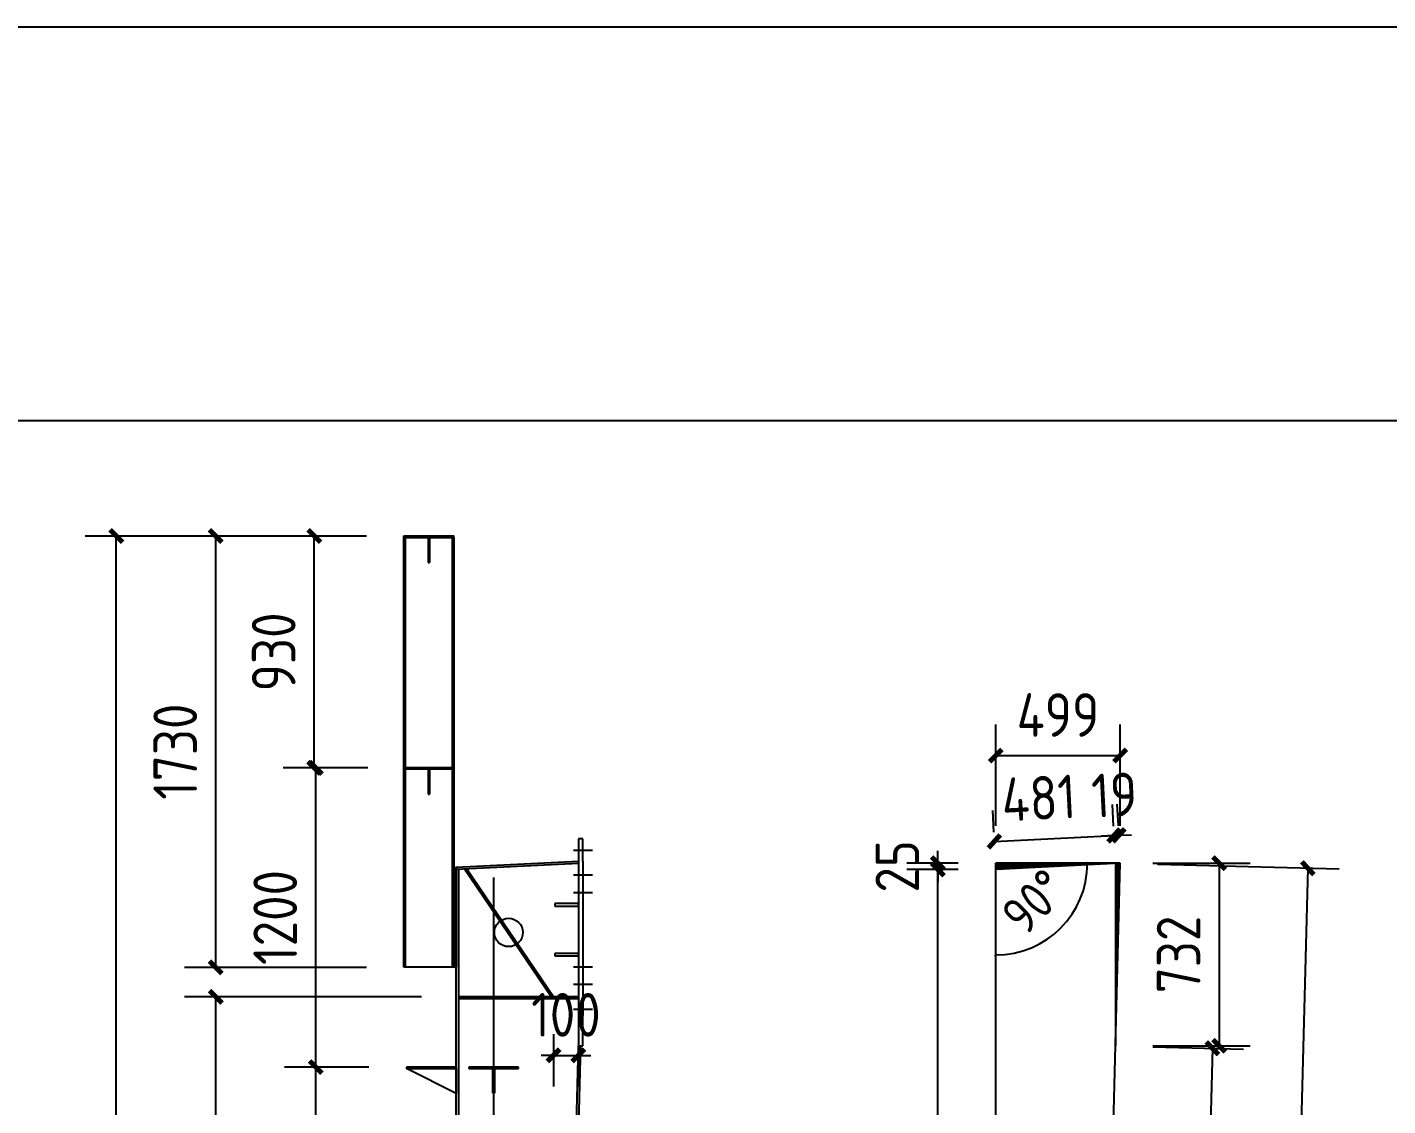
# Model space of a CAD drawing. Extents: x 102162 to 621267, y -39398 to 328893.
# Drawn here: x 295372 to 306285, y 312105 to 320757 of the extents above; entities that cross this region are included whole.
import ezdxf

# ---------------------------------------------------------------- set-up
doc = ezdxf.new("R2010")
doc.units = 0
doc.header["$LTSCALE"] = 1000
doc.header["$MEASUREMENT"] = 0
doc.linetypes.add('DOTE', pattern=[2.42, 2, -0.2, 0.02, -0.2])
doc.layers.add('DOTE', color=1, linetype='Continuous')
doc.styles.get("Standard").update_dxf_attribs({"font": 'gbenor.shx', "bigfont": 'gbcbig.shx'})
doc.dimstyles.get("Standard").update_dxf_attribs({"dimscale": 100, "dimtxt": 3.5, "dimasz": 1, "dimexe": 2.5, "dimexo": 3, "dimgap": 1.5, "dimtad": 1, "dimdec": 0, "dimzin": 0, "dimdsep": 46, "dimtxsty": 'Standard', "dimblk": 'ARCHTICK', "dimcen": 0.09, "dimadec": 0, "dimazin": 0, "dimtfac": 1, "dimtdec": 0, "dimtix": 1, "dimtmove": 2, "dimatfit": 3, "dimfxl": 1, "dimtolj": 1, "dimtzin": 0, "dimarcsym": 0})

# ---------------------------------------------------------------- blocks, each defined once
blk = doc.blocks.new('_ArchTick')
at = {"color": 0, "linetype": 'ByBlock', "const_width": 0.4}
blk.add_lwpolyline([(-0.5, -0.5), (0.5, 0.5)], dxfattribs=at)
blk = doc.blocks.new('*D5348')
at = {"color": 3, "lineweight": -2}
for p, q in [((298113, 312416), (297436, 312416)), ((297686, 310016), (297686, 312416)), ((298113, 310016), (297436, 310016))]:
    blk.add_line(p, q, dxfattribs=at)
at = {"layer": 'Defpoints', "color": 0}
for p in [(297686, 312416), (298413, 312416), (298413, 310016)]:
    blk.add_point(p, dxfattribs=at)
at = {"color": 3, "lineweight": -2, "xscale": 100, "yscale": 100, "zscale": 100}
for p, rotation in [((297686, 312416), 90), ((297686, 310016), 270)]:
    blk.add_blockref('_ArchTick', p, dxfattribs=dict(at, rotation=rotation))
at = {"color": 0, "insert": (297361, 311216), "char_height": 350, "attachment_point": 5, "rotation": 90}
blk.add_mtext('\\A1;1200', dxfattribs=at)
blk = doc.blocks.new('*D5349')
at = {"color": 3, "lineweight": -2}
for p, q in [((298105, 314816), (297436, 314816)), ((297686, 312416), (297686, 314816)), ((298113, 312416), (297436, 312416))]:
    blk.add_line(p, q, dxfattribs=at)
at = {"layer": 'Defpoints', "color": 0}
for p in [(297686, 314816), (298405, 314816), (298413, 312416)]:
    blk.add_point(p, dxfattribs=at)
at = {"color": 3, "lineweight": -2, "xscale": 100, "yscale": 100, "zscale": 100}
for p, rotation in [((297686, 314816), 90), ((297686, 312416), 270)]:
    blk.add_blockref('_ArchTick', p, dxfattribs=dict(at, rotation=rotation))
at = {"color": 0, "insert": (297361, 313616), "char_height": 350, "attachment_point": 5, "rotation": 90}
blk.add_mtext('\\A1;1200', dxfattribs=at)
blk = doc.blocks.new('*D5350')
at = {"color": 3, "lineweight": -2}
for p, q in [((298093, 316676), (297424, 316676)), ((297674, 314816), (297674, 316676)), ((298105, 314816), (297424, 314816))]:
    blk.add_line(p, q, dxfattribs=at)
at = {"layer": 'Defpoints', "color": 0}
for p in [(297674, 316676), (298393, 316676), (298405, 314816)]:
    blk.add_point(p, dxfattribs=at)
at = {"color": 3, "lineweight": -2, "xscale": 100, "yscale": 100, "zscale": 100}
for p, rotation in [((297674, 316676), 90), ((297674, 314816), 270)]:
    blk.add_blockref('_ArchTick', p, dxfattribs=dict(at, rotation=rotation))
at = {"color": 0, "insert": (297349, 315746), "char_height": 350, "attachment_point": 5, "rotation": 90}
blk.add_mtext('\\A1;930', dxfattribs=at)
blk = doc.blocks.new('*D5229')
at = {"color": 3, "lineweight": -2}
for p, q in [((298533, 312979), (296634, 312979)), ((296884, 306416), (296884, 312979)), ((298113, 306416), (296634, 306416))]:
    blk.add_line(p, q, dxfattribs=at)
at = {"layer": 'Defpoints', "color": 0}
for p in [(296884, 312979), (298833, 312979), (298413, 306416)]:
    blk.add_point(p, dxfattribs=at)
at = {"color": 3, "lineweight": -2, "xscale": 100, "yscale": 100, "zscale": 100}
for p, rotation in [((296884, 312979), 90), ((296884, 306416), 270)]:
    blk.add_blockref('_ArchTick', p, dxfattribs=dict(at, rotation=rotation))
at = {"color": 0, "insert": (296559, 309698), "char_height": 350, "attachment_point": 5, "rotation": 90}
blk.add_mtext('\\A1;3281', dxfattribs=at)
blk = doc.blocks.new('*D5230')
at = {"color": 3, "lineweight": -2}
for p, q in [((298093, 316676), (296634, 316676)), ((296884, 313216), (296884, 316676)), ((298093, 313216), (296634, 313216))]:
    blk.add_line(p, q, dxfattribs=at)
at = {"layer": 'Defpoints', "color": 0}
for p in [(296884, 316676), (298393, 316676), (298393, 313216)]:
    blk.add_point(p, dxfattribs=at)
at = {"color": 3, "lineweight": -2, "xscale": 100, "yscale": 100, "zscale": 100}
for p, rotation in [((296884, 316676), 90), ((296884, 313216), 270)]:
    blk.add_blockref('_ArchTick', p, dxfattribs=dict(at, rotation=rotation))
at = {"color": 0, "insert": (296559, 314946), "char_height": 350, "attachment_point": 5, "rotation": 90}
blk.add_mtext('\\A1;1730', dxfattribs=at)
blk = doc.blocks.new('*D5231')
at = {"color": 3, "lineweight": -2}
for p, q in [((298093, 316676), (295836, 316676)), ((296086, 297416), (296086, 316676)), ((298473, 297416), (295836, 297416))]:
    blk.add_line(p, q, dxfattribs=at)
at = {"layer": 'Defpoints', "color": 0}
for p in [(296086, 316676), (298393, 316676), (298773, 297416)]:
    blk.add_point(p, dxfattribs=at)
at = {"color": 3, "lineweight": -2, "xscale": 100, "yscale": 100, "zscale": 100}
for p, rotation in [((296086, 316676), 90), ((296086, 297416), 270)]:
    blk.add_blockref('_ArchTick', p, dxfattribs=dict(at, rotation=rotation))
at = {"color": 0, "insert": (295761, 307046), "char_height": 350, "attachment_point": 5, "rotation": 90}
blk.add_mtext('\\A1;9630', dxfattribs=at)
blk = doc.blocks.new('*D5352')
at = {"color": 3, "lineweight": -2}
for p, q in [((304439, 314043), (305894, 314005)), ((305644, 314011), (305206, 297417)), ((304000, 297448), (305456, 297410))]:
    blk.add_line(p, q, dxfattribs=at)
at = {"layer": 'Defpoints', "color": 0}
for p in [(304139, 314051), (303700, 297456), (305206, 297417)]:
    blk.add_point(p, dxfattribs=at)
at = {"color": 3, "lineweight": -2, "xscale": 100, "yscale": 100, "zscale": 100}
for p, rotation in [((305644, 314011), 88.4856732577421), ((305206, 297417), 268.4856732577421)]:
    blk.add_blockref('_ArchTick', p, dxfattribs=dict(at, rotation=rotation))
at = {"color": 0, "insert": (305089, 305723), "char_height": 350, "attachment_point": 5, "rotation": 88.4857}
blk.add_mtext('\\A1;腹板 8300', dxfattribs=at)
blk = doc.blocks.new('*D5353')
at = {"color": 3, "lineweight": -2}
for p, q in [((302840, 314001), (302426, 314001)), ((302676, 297456), (302676, 314001)), ((302840, 297456), (302426, 297456))]:
    blk.add_line(p, q, dxfattribs=at)
at = {"layer": 'Defpoints', "color": 0}
for p in [(302676, 314001), (303140, 314001), (303140, 297456)]:
    blk.add_point(p, dxfattribs=at)
at = {"color": 3, "lineweight": -2, "xscale": 100, "yscale": 100, "zscale": 100}
for p, rotation in [((302676, 314001), 90), ((302676, 297456), 270)]:
    blk.add_blockref('_ArchTick', p, dxfattribs=dict(at, rotation=rotation))
at = {"color": 0, "insert": (302339, 305729), "char_height": 350, "attachment_point": 5, "rotation": 90}
blk.add_mtext('\\A1;外翼板 8272', dxfattribs=at)
blk = doc.blocks.new('*D5354')
at = {"color": 3, "lineweight": -2}
for p, q in [((302676, 314051), (302676, 314151)), ((302840, 314051), (302426, 314051)), ((302840, 314001), (302426, 314001)), ((302676, 314001), (302676, 314051)), ((302676, 314001), (302676, 313901))]:
    blk.add_line(p, q, dxfattribs=at)
at = {"layer": 'Defpoints', "color": 0}
for p in [(302676, 314051), (303140, 314051), (303140, 314001)]:
    blk.add_point(p, dxfattribs=at)
at = {"color": 3, "lineweight": -2, "xscale": 100, "yscale": 100, "zscale": 100}
for p, rotation in [((302676, 314051), 270), ((302676, 314001), 90)]:
    blk.add_blockref('_ArchTick', p, dxfattribs=dict(at, rotation=rotation))
at = {"color": 0, "insert": (302351, 314026), "char_height": 350, "attachment_point": 5, "rotation": 90}
blk.add_mtext('\\A1;25', dxfattribs=at)
blk = doc.blocks.new('*D5355')
at = {"color": 3, "lineweight": -2}
for p, q in [((304400, 314051), (305182, 314051)), ((304932, 314051), (304932, 312587)), ((304400, 312587), (305182, 312587))]:
    blk.add_line(p, q, dxfattribs=at)
at = {"layer": 'Defpoints', "color": 0}
for p in [(304100, 314051), (304100, 312587), (304932, 312587)]:
    blk.add_point(p, dxfattribs=at)
at = {"color": 3, "lineweight": -2, "xscale": 100, "yscale": 100, "zscale": 100}
for p, rotation in [((304932, 314051), 90), ((304932, 312587), 270)]:
    blk.add_blockref('_ArchTick', p, dxfattribs=dict(at, rotation=rotation))
at = {"color": 0, "insert": (304607, 313319), "char_height": 350, "attachment_point": 5, "rotation": 90}
blk.add_mtext('\\A1;732', dxfattribs=at)
blk = doc.blocks.new('*D5232')
at = {"color": 3, "lineweight": -2}
for p, q in [((304400, 312579), (305127, 312560)), ((304878, 312567), (304478, 297436)), ((304000, 297448), (304727, 297429))]:
    blk.add_line(p, q, dxfattribs=at)
at = {"layer": 'Defpoints', "color": 0}
for p in [(304100, 312587), (303700, 297456), (304478, 297436)]:
    blk.add_point(p, dxfattribs=at)
at = {"color": 3, "lineweight": -2, "xscale": 100, "yscale": 100, "zscale": 100}
for p, rotation in [((304878, 312567), 88.4856732577417), ((304478, 297436), 268.4856732577417)]:
    blk.add_blockref('_ArchTick', p, dxfattribs=dict(at, rotation=rotation))
at = {"color": 0, "insert": (304341, 305010), "char_height": 350, "attachment_point": 5, "rotation": 88.4857}
blk.add_mtext('\\A1;内翼板 7568', dxfattribs=at)
blk = doc.blocks.new('*D5357')
at = {"color": 3, "lineweight": -2}
for p, q in [((303140, 314351), (303140, 315165)), ((304139, 314351), (304139, 315165)), ((303140, 314915), (304139, 314915))]:
    blk.add_line(p, q, dxfattribs=at)
at = {"layer": 'Defpoints', "color": 0}
for p in [(304139, 314915), (303140, 314051), (304139, 314051)]:
    blk.add_point(p, dxfattribs=at)
at = {"color": 3, "lineweight": -2, "xscale": 100, "yscale": 100, "zscale": 100, "rotation": 180}
blk.add_blockref('_ArchTick', (303140, 314915), dxfattribs=at)
at = {"color": 3, "lineweight": -2, "xscale": 100, "yscale": 100, "zscale": 100}
blk.add_blockref('_ArchTick', (304139, 314915), dxfattribs=at)
at = {"color": 0, "insert": (303640, 315240), "char_height": 350, "attachment_point": 5}
blk.add_mtext('\\A1;499', dxfattribs=at)
blk = doc.blocks.new('*D5358')
at = {"color": 0, "lineweight": -2}
blk.add_arc((303140, 314051), 736, 270, 360, dxfattribs=at)
at = {"layer": 'Defpoints', "color": 0}
for p in [(303140, 314051), (303140, 314001), (304139, 314051), (303508, 313414), (303140, 297456)]:
    blk.add_point(p, dxfattribs=at)
at = {"color": 0, "lineweight": -2, "xscale": 20, "yscale": 20, "zscale": 20}
for p, rotation in [((303877, 314051), 89.99999999999993), ((303140, 313315), 180.0000000000001)]:
    blk.add_blockref('_ArchTick', p, dxfattribs=dict(at, rotation=rotation))
at = {"color": 0, "insert": (303449, 313743), "char_height": 300, "attachment_point": 5, "rotation": 45}
blk.add_mtext('\\A1;90°', dxfattribs=at)
blk = doc.blocks.new('*D5359')
at = {"color": 0, "lineweight": -2}
blk.add_arc((303140, 297456), 200, 360, 90, dxfattribs=at)
at = {"layer": 'Defpoints', "color": 0}
for p in [(303140, 314001), (303313, 297556), (303140, 297456), (303140, 297456), (303700, 297456)]:
    blk.add_point(p, dxfattribs=at)
at = {"color": 0, "lineweight": -2, "xscale": 20, "yscale": 20, "zscale": 20}
for p, rotation in [((303140, 297656), 180.0000000000001), ((303340, 297456), 269.999999999998)]:
    blk.add_blockref('_ArchTick', p, dxfattribs=dict(at, rotation=rotation))
at = {"color": 0, "insert": (303494, 297810), "char_height": 300, "attachment_point": 5, "rotation": 315}
blk.add_mtext('\\A1;90°', dxfattribs=at)
blk = doc.blocks.new('*D5287')
at = {"color": 3, "lineweight": -2}
for p, q in [((299593, 312679), (299593, 312260)), ((299793, 312679), (299793, 312260)), ((299593, 312510), (299493, 312510)), ((299593, 312510), (299793, 312510)), ((299793, 312510), (299893, 312510))]:
    blk.add_line(p, q, dxfattribs=at)
at = {"layer": 'Defpoints', "color": 0}
for p in [(299593, 312979), (299793, 312979), (299793, 312510)]:
    blk.add_point(p, dxfattribs=at)
at = {"color": 3, "lineweight": -2, "xscale": 100, "yscale": 100, "zscale": 100}
blk.add_blockref('_ArchTick', (299593, 312510), dxfattribs=at)
at = {"color": 3, "lineweight": -2, "xscale": 100, "yscale": 100, "zscale": 100, "rotation": 180}
blk.add_blockref('_ArchTick', (299793, 312510), dxfattribs=at)
at = {"color": 0, "insert": (299693, 312835), "char_height": 350, "attachment_point": 5}
blk.add_mtext('\\A1;100', dxfattribs=at)
blk = doc.blocks.new('*D5258')
at = {"color": 3, "lineweight": -2}
for p, q in [((304085, 314349), (304077, 314523)), ((303125, 314301), (303117, 314475)), ((303129, 314226), (304089, 314274))]:
    blk.add_line(p, q, dxfattribs=at)
at = {"layer": 'Defpoints', "color": 0}
for p in [(304089, 314274), (303140, 314001), (304100, 314049)]:
    blk.add_point(p, dxfattribs=at)
at = {"color": 3, "lineweight": -2, "xscale": 100, "yscale": 100, "zscale": 100}
for p, rotation in [((304089, 314274), 2.862405226115041), ((303129, 314226), 182.862405226115)]:
    blk.add_blockref('_ArchTick', p, dxfattribs=dict(at, rotation=rotation))
at = {"color": 0, "insert": (303486, 314574), "char_height": 350, "attachment_point": 5, "rotation": 2.8624}
blk.add_mtext('\\A1;481', dxfattribs=at)
blk = doc.blocks.new('*D5259')
at = {"color": 3, "lineweight": -2}
for p, q in [((304085, 314349), (304077, 314523)), ((304124, 314351), (304115, 314525)), ((304089, 314274), (303989, 314269)), ((304089, 314274), (304128, 314275)), ((304128, 314275), (304228, 314280))]:
    blk.add_line(p, q, dxfattribs=at)
at = {"layer": 'Defpoints', "color": 0}
for p in [(304128, 314275), (304100, 314049), (304139, 314051)]:
    blk.add_point(p, dxfattribs=at)
at = {"color": 3, "lineweight": -2, "xscale": 100, "yscale": 100, "zscale": 100}
for p, rotation in [((304089, 314274), 2.862405224586491), ((304128, 314275), 182.8624052245865)]:
    blk.add_blockref('_ArchTick', p, dxfattribs=dict(at, rotation=rotation))
at = {"color": 0, "insert": (304092, 314599), "char_height": 350, "attachment_point": 5, "rotation": 2.8624}
blk.add_mtext('\\A1;19', dxfattribs=at)

msp = doc.modelspace()

# ---------------------------------------------------------------- hatches: boundary and pattern name
h = msp.add_hatch()
h.set_pattern_fill('ANSI31', color=256, scale=5, style=0)
h.set_pattern_definition([(45, (54139.714, 222112.44), (-5.61266008, 5.61266008), [])])
h.paths.add_polyline_path([(304100.3, 314049.3), (304100.3, 314051.3), (303140.3, 314051.3), (303140.3, 314001.3)])
h.paths.add_polyline_path([(304139, 314051.3), (304100.3, 314049.3), (304100.3, 312587.2)])

# ---------------------------------------------------------------- linework, layer by layer
at = {"color": 2}
for p, q in [((298393.5, 316676.4), (298793.5, 316676.4)), ((298393.5, 316664.4), (298393.5, 316676.4)), ((298393.5, 316664.4), (298793.5, 316664.4)), ((298587.5, 316664.4), (298587.5, 316464.4)), ((298599.5, 316664.4), (298599.5, 316464.4)), ((298793.5, 316664.4), (298793.5, 316676.4)), ((298587.5, 316464.4), (298599.5, 316464.4)), ((298781.5, 314816.4), (298405.5, 314816.4)), ((298781.5, 314806.4), (298405.5, 314806.4)), ((298587.5, 314806.4), (298599.5, 314806.4)), ((298587.5, 314806.4), (298587.5, 314606.4)), ((298599.5, 314806.4), (298599.5, 314606.4)), ((298587.5, 314606.4), (298599.5, 314606.4)), ((299829.5, 314247.2), (299793.5, 314247.2)), ((299793.5, 314247.2), (299793.5, 312587.2)), ((299829.5, 314067.2), (299829.5, 314247.2)), ((299753.5, 314157.2), (299905.5, 314157.2)), ((298793.5, 313216.4), (298793.5, 314016.4)), ((298793.5, 314016.4), (298813.5, 314016.4)), ((298813.5, 314016.4), (298813.5, 313216.4)), ((299829.5, 314067.2), (299829.5, 312830.1)), ((304100.3, 314051.3), (304100.3, 312587.2)), ((299753.5, 313957.2), (299905.5, 313957.2)), ((299753.5, 313817.2), (299905.5, 313817.2)), ((299793.5, 313727.2), (299603.5, 313727.2)), ((299603.5, 313727.2), (299603.5, 313707.2)), ((299603.5, 313707.2), (299793.5, 313707.2)), ((299793.5, 313717.2), (299793.5, 313727.2)), ((299793.5, 313327.2), (299603.5, 313327.2)), ((299603.5, 313327.2), (299603.5, 313307.2)), ((299793.5, 313317.2), (299793.5, 313327.2)), ((298813.5, 313216.4), (298793.5, 313216.4)), ((299603.5, 313307.2), (299793.5, 313307.2)), ((299905.5, 313217.2), (299753.5, 313217.2)), ((299905.5, 313077.2), (299753.5, 313077.2)), ((299905.5, 312877.2), (299753.5, 312877.2)), ((299829.5, 312587.2), (299829.5, 312830.1)), ((299793.5, 312587.2), (299829.5, 312587.2)), ((298813.5, 312416.4), (298413.5, 312416.4)), ((298413.5, 312416.4), (298413.5, 312404.4)), ((298413.5, 312404.4), (298813.5, 312404.4)), ((298813.5, 312204.4), (298413.5, 312404.4)), ((298813.5, 312404.4), (298813.5, 312204.4)), ((299113.5, 312416.4), (298913.5, 312416.4)), ((298913.5, 312416.4), (298913.5, 312404.4)), ((298913.5, 312404.4), (299313.5, 312404.4)), ((299107.5, 312206.4), (299107.5, 312404.4)), ((299107.5, 312404.4), (299119.5, 312404.4)), ((299313.5, 312416.4), (299113.5, 312416.4)), ((299113.5, 312416.4), (299113.5, 312206.4)), ((299119.5, 312404.4), (299119.5, 312206.4)), ((299313.5, 312404.4), (299313.5, 312416.4)), ((299113.5, 312206.4), (299107.5, 312206.4)), ((299113.5, 312206.4), (299119.5, 312206.4))]:
    msp.add_line(p, q, dxfattribs=at)
at = {"color": 4}
for p, q in [((298393.5, 313216.4), (298393.5, 316664.4)), ((298405.5, 313216.4), (298405.5, 316664.4)), ((298781.5, 316664.4), (298781.5, 313216.4)), ((298793.5, 316664.4), (298793.5, 313216.4)), ((298781.5, 314816.4), (298781.5, 313216.4)), ((298793.5, 313216.4), (298393.5, 313216.4))]:
    msp.add_line(p, q, dxfattribs=at)
for p, q in [((299793.5, 314065.4), (298813.5, 314016.4)), ((299793.5, 314049.3), (298813.5, 314000.3)), ((298833.5, 297456.4), (298833.5, 314001.3)), ((299574.1, 312979), (298878.1, 314003.6)), ((299593.5, 312979), (298896.8, 314004.5)), ((304139, 314051.3), (303140.3, 314001.3)), ((304139, 314051.3), (303140.3, 314051.3)), ((303140.3, 314001.3), (303140.3, 314051.3)), ((303140.3, 297456.4), (303140.3, 314001.3)), ((303700.3, 297456.4), (304139, 314051.3)), ((299793.5, 312979), (298833.5, 312979)), ((299793.5, 312963), (298833.5, 312963)), ((299393.5, 297456.4), (299793.5, 312587.2)), ((299414.4, 297456.4), (299813.5, 312587.2))]:
    msp.add_line(p, q)
at = {"color": 0}
msp.add_line((299630.3, 312416.4), (299629.2, 312416.4), dxfattribs=at)
for points in [[(295211.7, 317601.7), (324911.7, 317601.7), (324911.7, 320757.4), (295211.7, 320757.4)], [(295211.7, 317601.7), (324911.7, 317601.7), (324911.7, 296601.7), (295211.7, 296601.7)]]:
    msp.add_lwpolyline(points, close=True)
msp.add_circle((299232.7, 313495.8), 114)
at = {"layer": 'DOTE', "color": 0}
msp.add_line((298813.5, 297456.4), (298813.5, 314016.4), dxfattribs=at)
at = {"layer": 'DOTE', "linetype": 'DOTE'}
msp.add_line((299113.5, 297416.4), (299113.5, 314031.4), dxfattribs=at)

# ---------------------------------------------------------------- dimensions: what is measured, and where the dimension line sits
for base, p1, p2, angle, override, picture, middle in [((296086.3, 316676.4), (298773.5, 297416.4), (298393.5, 316676.4), 90, {"dimlfac": 0.5, "dimclrd": 3, "dimclre": 3}, '*D5231', (295761.3, 307046.4)), ((296884.3, 316676.4), (298393.5, 313216.4), (298393.5, 316676.4), 90, {"dimlfac": 0.5, "dimclrd": 3, "dimclre": 3}, '*D5230', (296559.3, 314946.4)), ((297674.3, 316676.4), (298405.5, 314816.4), (298393.5, 316676.4), 90, {"dimlfac": 0.5, "dimclrd": 3, "dimclre": 3, "dimclrt": 0}, '*D5350', (297349.3, 315746.4)), ((297686.3, 314816.4), (298413.5, 312416.4), (298405.5, 314816.4), 90, {"dimlfac": 0.5, "dimclrd": 3, "dimclre": 3}, '*D5349', (297361.3, 313616.4)), ((304127.8, 314275.4), (304100.3, 314049.3), (304139, 314051.3), 182.86241, {"dimlfac": 0.5, "dimclrd": 3, "dimclre": 3}, '*D5259', (304092.2, 314599.1)), ((302675.8, 314051.3), (303140.3, 314001.3), (303140.3, 314051.3), 90, {"dimlfac": 0.5, "dimclrd": 3, "dimclre": 3}, '*D5354', (302350.8, 314026.3)), ((296884.3, 312979), (298413.5, 306416.4), (298833.5, 312979), 90, {"dimlfac": 0.5, "dimclrd": 3, "dimclre": 3}, '*D5229', (296559.3, 309697.7)), ((297686.3, 312416.4), (298413.5, 310016.4), (298413.5, 312416.4), 90, {"dimlfac": 0.5, "dimclrd": 3, "dimclre": 3}, '*D5348', (297361.3, 311216.4))]:
    dim = msp.add_linear_dim(base=base, p1=p1, p2=p2, angle=angle, dimstyle='Standard', override=override)
    dim.commit()
    dim.dimension.update_dxf_attribs({"geometry": picture, "text_midpoint": middle})
for p1, p2, distance, picture, middle in [((303140.3, 314051.3), (304139, 314051.3), 864.2, '*D5357', (303639.6, 315240.5)), ((304100.3, 314051.3), (304100.3, 312587.2), 832.2, '*D5355', (304607.5, 313319.2)), ((299593.5, 312979), (299793.5, 312979), -468.6, '*D5287', (299693.5, 312835.4))]:
    dim = msp.add_aligned_dim(p1=p1, p2=p2, distance=distance, dimstyle='Standard', override={"dimlfac": 0.5, "dimclrd": 3, "dimclre": 3})
    dim.commit()
    dim.dimension.update_dxf_attribs({"geometry": picture, "text_midpoint": middle})
dim = msp.add_linear_dim(base=(304089.1, 314273.5), p1=(303140.3, 314001.3), p2=(304100.3, 314049.3), angle=2.86241, dimstyle='Standard', override={"dimlfac": 0.5, "dimclrd": 3, "dimclre": 3})
dim.commit()
dim.dimension.update_dxf_attribs({"geometry": '*D5258', "text_midpoint": (303486.4, 314574.1), "dimtype": 161})
at = {"color": 1}
for base, line1, picture, middle in [((303508.4, 313413.6), ((304139, 314051.3), (303140.3, 314051.3)), '*D5358', (303448.8, 313742.8)), ((303313.2, 297556.2), ((303140.3, 297456.4), (303700.3, 297456.4)), '*D5359', (303493.6, 297809.7))]:
    dim = msp.add_angular_dim_2l(base=base, line1=line1, line2=((303140.3, 297456.4), (303140.3, 314001.3)), dimstyle='Standard', override={"dimtxt": 3, "dimasz": 0.2}, dxfattribs=at)
    dim.commit()
    dim.dimension.update_dxf_attribs({"geometry": picture, "text_midpoint": middle})
dim = msp.add_linear_dim(base=(302675.8, 314001.3), p1=(303140.3, 297456.4), p2=(303140.3, 314001.3), angle=90, text='外翼板 8272', dimstyle='Standard', override={"dimlfac": 0.5, "dimclrd": 3, "dimclre": 3})
dim.commit()
dim.dimension.update_dxf_attribs({"geometry": '*D5353', "text_midpoint": (302339.2, 305728.8)})
for p1, distance, text, picture, middle in [((304139, 314051.3), 1505.9, '腹板 8300', '*D5352', (305088.5, 305722.9)), ((304100.3, 312587.2), 777.5, '内翼板 7568', '*D5232', (304341.1, 305010.1))]:
    dim = msp.add_aligned_dim(p1=p1, p2=(303700.3, 297456.4), distance=distance, text=text, dimstyle='Standard', override={"dimlfac": 0.5, "dimclrd": 3, "dimclre": 3})
    dim.commit()
    dim.dimension.update_dxf_attribs({"geometry": picture, "text_midpoint": middle})

doc.saveas('drawing.dxf')
